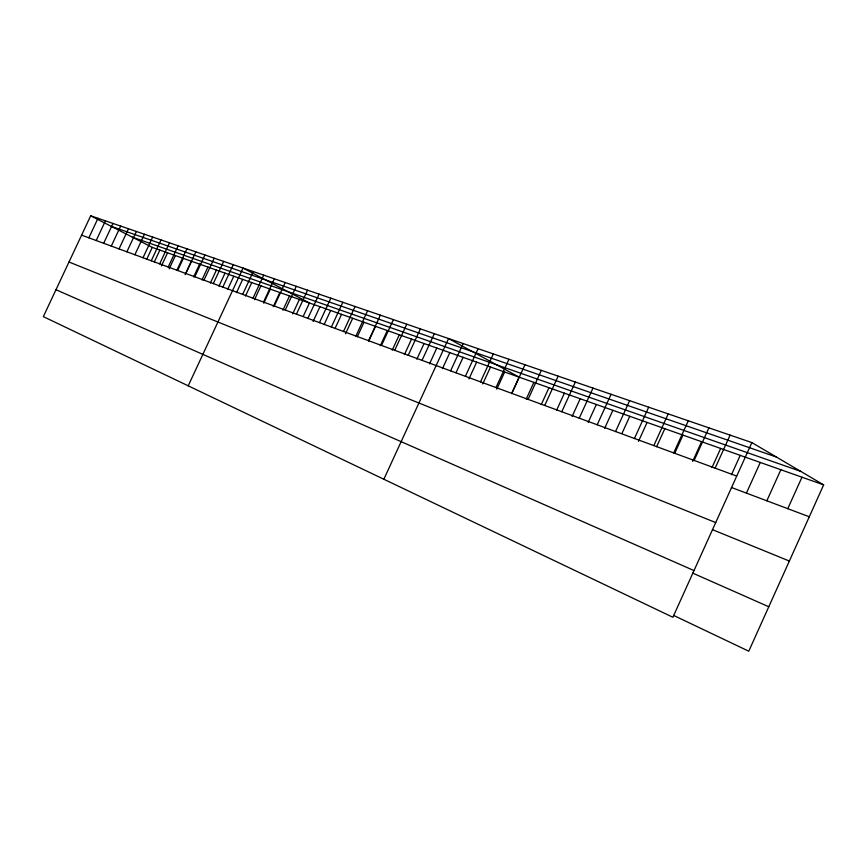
<?xml version="1.0" encoding="UTF-8"?>
<svg xmlns="http://www.w3.org/2000/svg" width="867" height="867" viewBox="0 0 867 867"><rect width="100%" height="100%" fill="white"/><g stroke="black" fill="none" stroke-linecap="round" stroke-linejoin="round"><path stroke-width="1.3" d="M751.873 442.593L672.89 617.271L43.35 316.639L90.688 215.796L751.873 442.593L823.65 484.87L748.774 651.204L673.648 615.44M746.422 493.117L760.272 462.458M766.84 500.801L780.853 469.73M787.778 508.68L801.975 477.208M673.713 452.91L688.29 420.788M674.71 453.333L682.979 435.115M692.668 461.374L701.587 441.693M694.142 460.431L708.913 427.854M712.002 467.573L720.661 448.445M715.145 468.147L730.101 435.126M731.455 474.737L740.223 455.359M588.173 422.381L596.344 404.466M597.19 424.776L611.072 394.301M604.613 428.428L612.861 410.319M615.57 431.538L629.637 400.662M621.986 433.402L629.778 416.301M634.449 438.474L648.679 407.197M638.47 441.39L647.085 422.424M653.816 445.595L668.219 413.895M656.644 446.689L664.816 428.688M511.541 393.661L519.105 377.145L448.575 338.553L383.853 479.245M511.844 393.39L524.958 364.758M526.236 399.069L533.877 382.369M528.09 399.362L541.344 370.382M541.246 404.596L548.974 387.712M544.725 405.474L558.142 376.137M556.603 410.254L564.406 393.174M561.773 411.749L575.341 382.044M572.112 416.453L580.196 398.755M579.254 418.176L592.985 388.091M429.523 363.869L436.805 348.035M442.463 368.627L449.821 352.641M450.602 370.859L463.151 343.56M456.031 372.723L463.097 357.334M465.384 376.3L478.075 348.675M468.971 378.879L476.655 362.135M480.502 381.859L493.334 353.909M482.735 383.962L490.505 367.034M495.989 387.56L508.962 359.274M496.802 389.153L504.648 372.041M355.914 336.038L367.586 310.776M357.302 336.764L363.999 322.286M368.573 340.698L380.364 315.154M368.789 340.991L375.541 326.371M380.299 345.738L387.321 330.533M381.502 345.456L393.412 319.63M392.242 350.127L399.319 334.781M394.713 350.311L406.753 324.215M404.423 354.614L411.565 339.116M408.227 355.275L420.387 328.886M416.843 359.198L424.061 343.527M422.034 360.358L434.324 333.665M273.246 306.712L279.835 292.515M274.286 306.018L285.2 282.512M282.88 310.267L289.524 295.94M285.254 310.05L296.265 286.316M292.688 313.887L299.397 299.429M296.438 314.168L307.557 290.185M303.244 316.347L309.432 302.984L243.031 268.055L188.226 385.815M307.85 318.362L319.078 294.13M313.128 321.419L319.945 306.701M319.49 322.643L330.826 298.172M324.139 324.561L330.652 310.494M331.378 327.022L342.833 302.28M334.987 328.55L341.555 314.353M343.516 331.487L355.08 306.485M345.489 333.817L352.674 318.276M201.935 279.965L207.939 267.09M203.973 280.16L214.225 258.171M210.367 283.065L216.414 270.081M213.315 283.596L223.653 261.4M218.928 286.218L225.03 273.127M222.819 287.096L233.256 264.695M227.631 289.426L233.776 276.226M236.485 292.688L242.684 279.369M242.652 294.39L253.272 271.566M245.491 296.005L251.733 282.577M252.991 298.194L263.709 275.142M254.454 299.787L260.945 285.828M263.535 302.063L274.351 278.795M263.763 303.222L270.309 289.144M119.028 248.927L128.468 228.758M126.885 251.809L136.401 231.478M134.873 254.746L144.475 234.242M143.001 257.737L152.679 237.059M146.783 259.157L152.289 247.398L823.65 484.87M151.27 260.783L161.024 239.921M154.326 261.932L159.864 250.086M159.669 263.871L169.509 242.825M161.425 265.952L167.569 252.806M168.231 267.014L178.136 245.794M169.206 268.813L175.394 255.57M176.922 270.211L186.925 248.807M177.67 270.515L183.338 258.377M185.126 274.698L191.401 261.238M185.787 273.473L195.866 251.874M193.655 276.909L199.605 264.142M194.793 276.79L204.959 254.996M88.846 237.818L98.004 218.3M96.204 240.527L105.438 220.847M103.693 243.28L112.992 223.448M111.29 246.076L120.665 226.081M111.409 226.428L776.355 457.017M132.358 237.168L800.75 471.377M81.596 235.152L736.722 476.091M731.499 487.503L809.29 516.775M68.992 262.007L715.708 522.584M712.446 529.639L789.36 561.047M55.987 289.719L694.001 570.584M692.776 573.141L768.78 606.759M90.688 215.796L152.289 247.398"/></g></svg>
